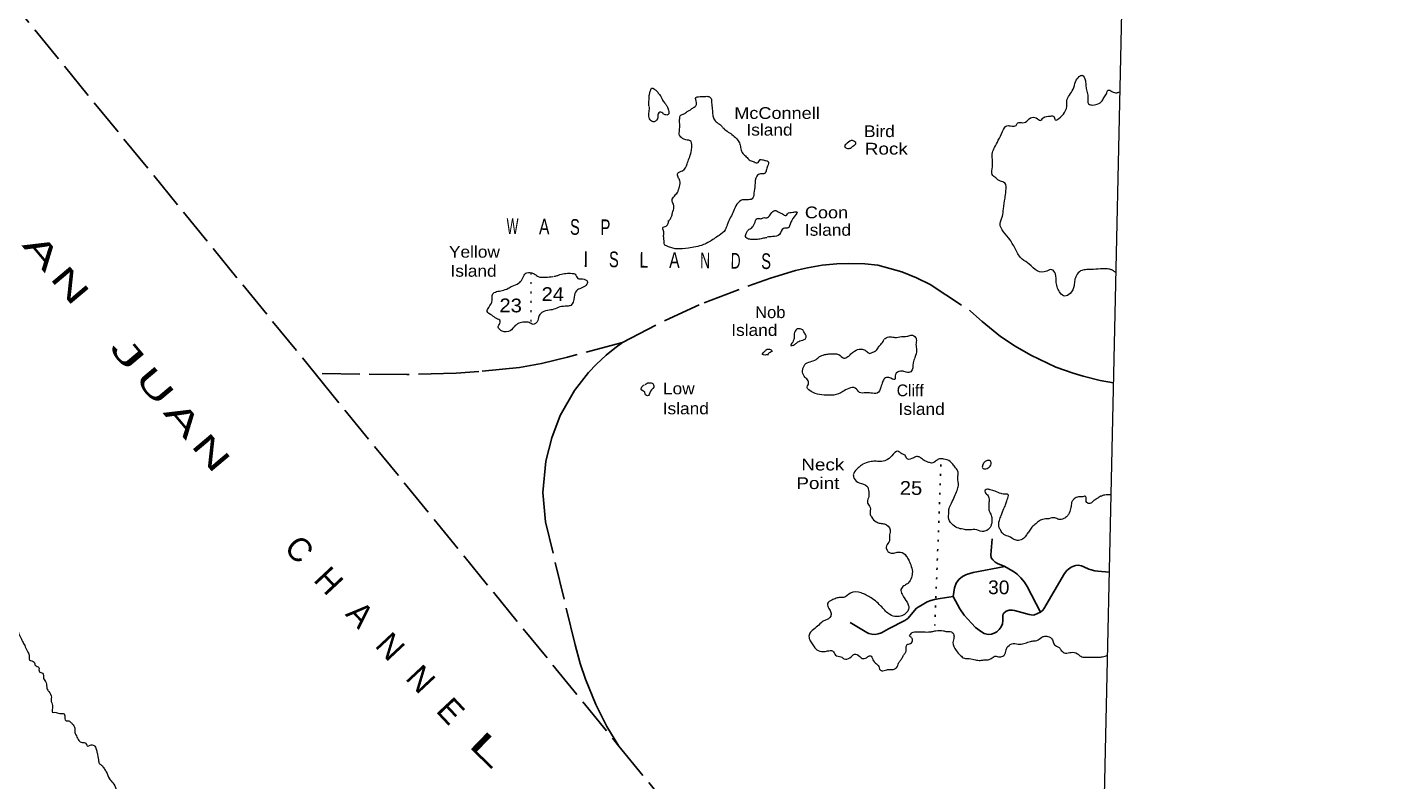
# Model space of a CAD drawing. Header units: feet. Extents: x -611393 to -485084, y 372822 to 560047.
# Drawn here: x -502263 to -485084, y 400829 to 410448 of the extents above; entities that cross this region are included whole.
import ezdxf

# ---------------------------------------------------------------- set-up
doc = ezdxf.new("R2010")
doc.units = ezdxf.units.FT
doc.header["$LTSCALE"] = 80
doc.linetypes.add('DOTTED', pattern=[1.5, 0.3, -1.2])
doc.linetypes.add('LONG_DASHED', pattern=[7.5, 6, -1.5])
for name, color, linetype, lineweight in [('29', 7, 'Continuous', 25), ('33', 7, 'LONG_DASHED', 25), ('39', 7, 'Continuous', 13), ('4', 7, 'Continuous', 13), ('6', 7, 'DOTTED', 25), ('7', 7, 'DOTTED', 13)]:
    doc.layers.add(name, color=color, linetype=linetype, lineweight=lineweight)
doc.layers.add('41', color=7, linetype='Continuous')
doc.layers.add('42', color=7, linetype='Continuous')

msp = doc.modelspace()

# ---------------------------------------------------------------- linework, layer by layer
at = {"layer": '29'}
for points in [[(-489953.41, 403917.99), (-489971.63, 403714.99), (-489964.58, 403677.37), (-489945.78, 403649.16), (-489917.58, 403623.3), (-489887.03, 403604.49), (-489793.05, 403565.7)], [(-490449.85, 403184.79), (-490434.58, 403295.31), (-490413.43, 403351.74), (-490378.18, 403401.11), (-490333.53, 403438.73), (-490281.83, 403464.6), (-490197.24, 403488.11), (-489793.05, 403565.7)], [(-489793.05, 403565.7), (-489689.64, 403508.09), (-489655.57, 403485.75), (-489634.42, 403466.94), (-489588.59, 403421.09), (-489540.42, 403364.67), (-489506.35, 403312.94), (-489337.17, 402984.96)], [(-489337.17, 402984.96), (-489307.79, 403008.46), (-489293.68, 403026.09), (-489032.84, 403477.52), (-489003.47, 403513.96), (-488981.14, 403533.95), (-488944.72, 403558.63), (-488903.6, 403576.27), (-488887.15, 403579.79), (-488855.42, 403580.97), (-488814.3, 403573.92), (-488783.75, 403562.16), (-488722.65, 403533.95), (-488689.75, 403522.19), (-488645.1, 403510.44), (-488607.5, 403505.73), (-488461.69, 403494.11)], [(-491763.2, 402853.51), (-491554.3, 402723.97), (-491526.11, 402712.21), (-491487.33, 402701.64), (-491446.21, 402700.45), (-491406.25, 402707.52), (-491366.31, 402721.61), (-491274.67, 402770.99), (-491065.53, 402879.14), (-491031.44, 402903.84), (-491004.43, 402930.87), (-490945.68, 403006.1), (-490917.47, 403033.15), (-490896.33, 403048.43), (-490846.99, 403078.99), (-490784.71, 403114.26), (-490736.54, 403133.07), (-490687.19, 403146), (-490616.7, 403158.93), (-490449.85, 403184.79)], [(-490449.85, 403184.79), (-490366.43, 403024.93), (-490310.03, 402947.34), (-490218.39, 402843.89), (-490164.34, 402789.81), (-490091.49, 402731.03), (-490053.89, 402712.22), (-490006.89, 402700.47), (-489962.25, 402702.82), (-489927, 402714.57), (-489896.45, 402733.38), (-489863.55, 402761.6), (-489837.7, 402796.86), (-489821.25, 402836.83), (-489817.72, 402875.62), (-489818.9, 402942.64), (-489814.19, 402960.27), (-489804.8, 402970.85), (-489774.25, 402996.71), (-489739, 403008.47), (-489696.71, 403010.82), (-489668.5, 403006.11), (-489576.86, 402980.25), (-489484.03, 402954.39), (-489429.98, 402947.33), (-489412.37, 402949.69), (-489337.17, 402984.96)]]:
    msp.add_lwpolyline(points, dxfattribs=at)
at = {"layer": '33'}
msp.add_line((-494713.08, 401274.09), (-489867.5, 395330.18), dxfattribs=at)
for points in [[(-508228.53, 417853.04), (-498587.65, 406026.89), (-494713.08, 401274.09)], [(-494667.72, 406423.53), (-494125.15, 406702.41), (-493627.57, 406930.61), (-493067.79, 407143.25), (-492780.2, 407241.79), (-492461.14, 407342.7), (-492308.53, 407376.63), (-492121.88, 407410.35), (-491934.05, 407425.9), (-491782.39, 407431.08), (-491577.7, 407425.9), (-491413.84, 407411.58), (-491105.99, 407324.76), (-490920.74, 407246.96), (-490745.77, 407161.39), (-490228.86, 406824.06), (-490079.77, 406689.41), (-489849.09, 406500.11), (-489659.94, 406377.58), (-489462.95, 406261.54), (-489141.6, 406108.54), (-488920.66, 406032.03), (-488794.97, 405993.13), (-488574.69, 405939.97), (-488408.53, 405909.05)], [(-494667.72, 406423.53), (-495369.16, 406236.59), (-495699.37, 406156.06), (-495980.05, 406104.45), (-496500.13, 406054.89), (-496789.07, 406030.12), (-497416.47, 406013.6), (-498587.65, 406026.89)], [(-494713.08, 401274.09), (-494866.33, 401523.81), (-495008.86, 401803.87), (-495138.44, 402128.02), (-495208.41, 402330.29), (-495273.57, 402567.48), (-495649.74, 404133.98), (-495682.66, 404511.16), (-495643.79, 404907.91), (-495568.64, 405206.13), (-495464.96, 405493.98), (-495278.39, 405810.34), (-495102.16, 406038.54), (-495001.09, 406146.15), (-494876.69, 406262.85), (-494765.26, 406351.01), (-494667.72, 406423.53)]]:
    msp.add_lwpolyline(points, dxfattribs=at)
at = {"layer": '39'}
for points in [[(-488377.67, 407314.47), (-488405.8, 407335.71), (-488437.83, 407351.96), (-488496.45, 407363.58), (-488573.24, 407362.29), (-488690.52, 407353.3), (-488763.27, 407351.97), (-488826.05, 407336.39), (-488879.12, 407276.24), (-488901.86, 407217.82), (-488908.53, 407149.14), (-488959.93, 407048.53), (-489026.91, 407014.8), (-489085.15, 407055.79), (-489118.96, 407116.77), (-489136.5, 407189.73), (-489147.66, 407299.01), (-489191.65, 407352), (-489256.47, 407334.42), (-489379.72, 407335.6), (-489479.97, 407423.49), (-489570.34, 407487.03), (-489652.17, 407603.06), (-489727.79, 407735.2), (-489807.73, 407835.04), (-489853.27, 407940.61), (-489822.13, 408035.34), (-489811.22, 408126.22), (-489789.81, 408263.51), (-489778.88, 408356.41), (-489792.14, 408457.63), (-489848.5, 408482.43), (-489908.77, 408521.42), (-489952.85, 408564.3), (-489949.94, 408665.37), (-489948.33, 408847.32), (-489923.53, 408909.77), (-489876.24, 409002.32), (-489820.69, 409115.02), (-489765.5, 409187.28), (-489700.88, 409182.62), (-489648.25, 409192.23), (-489627.76, 409224.39), (-489561.07, 409225.77), (-489528.67, 409233.55), (-489465.55, 409287.54), (-489390.8, 409286.83), (-489340.55, 409256.03), (-489303.9, 409288.03), (-489208.72, 409311.38), (-489168.35, 409306.95), (-489148.54, 409262.28), (-489101.89, 409282.06), (-489044.83, 409336.11), (-489001.55, 409432.75), (-489000.9, 409505.53), (-488922.82, 409652.38), (-488889.64, 409749.12), (-488842.58, 409815.39), (-488808.09, 409831.24), (-488764.25, 409762.08), (-488758.79, 409693.28), (-488747.22, 409630.49), (-488733.7, 409559.6), (-488724.4, 409468.52), (-488669.99, 409451.83), (-488595.05, 409471.33), (-488558.47, 409495.25), (-488529.76, 409543.5), (-488496.97, 409595.76), (-488478.37, 409642.08), (-488425.98, 409625.41), (-488365.51, 409608.66), (-488326.86, 409622.22)], [(-494329.98, 409434.96), (-494331.54, 409487.54), (-494329.25, 409517.85), (-494328.94, 409552.22), (-494322.51, 409594.62), (-494312.03, 409636.98), (-494291.54, 409669.13), (-494271.41, 409660.86), (-494233.27, 409632.19), (-494205.3, 409595.53), (-494173.35, 409552.76), (-494157.51, 409516.22), (-494121.57, 409467.35), (-494099.63, 409434.79), (-494081.87, 409386.09), (-494084.39, 409329.51), (-494124.82, 409327.87), (-494154.96, 409346.35), (-494177.06, 409360.72), (-494205.44, 409350.88), (-494218.04, 409296.41), (-494263.01, 409238.2), (-494289.24, 409242.49), (-494327.19, 409293.4), (-494328.58, 409364.18), (-494322.07, 409430.66)], [(-494076.15, 407972.73), (-494043.32, 408029.03), (-494030.77, 408077.44), (-494011.95, 408150.05), (-494019.71, 408186.52), (-494035.44, 408235.19), (-494006.67, 408289.51), (-493967.86, 408337.67), (-493940.93, 408412.22), (-493936.23, 408486.99), (-493958.06, 408531.68), (-493963.68, 408582.28), (-493900.76, 408614.03), (-493843.42, 408700.42), (-493818.53, 408772.97), (-493791.55, 408853.59), (-493784.83, 408928.34), (-493804.43, 408997.27), (-493842.76, 409003.7), (-493901.16, 409026.5), (-493939.21, 409065.28), (-493940.63, 409134.03), (-493938.07, 409194.67), (-493939.47, 409265.45), (-493922.79, 409323.92), (-493886.29, 409337.73), (-493841.58, 409367.63), (-493809.09, 409385.52), (-493790.78, 409399.5), (-493754.18, 409425.43), (-493733.83, 409441.42), (-493725.37, 409483.79), (-493730.86, 409548.55), (-493700.47, 409558.37), (-493619.61, 409561.64), (-493565.08, 409559.1), (-493539.01, 409536.61), (-493531.41, 409481.95), (-493524.04, 409401), (-493516.62, 409326.12), (-493502.92, 409275.44), (-493460.9, 409228.54), (-493406.7, 409187.58), (-493380.72, 409154.99), (-493318.5, 409107.89), (-493258.26, 409064.86), (-493202.17, 409009.73), (-493170.34, 408952.82), (-493158.73, 408894.07), (-493135, 408835.21), (-493088.91, 408792.31), (-493050.87, 408751.51), (-493000.52, 408732.83), (-492952.19, 408714.18), (-492929.82, 408730.14), (-492913.43, 408756.27), (-492883.14, 408753.96), (-492842.82, 408743.46), (-492808.58, 408731.01), (-492817.18, 408672.45), (-492833.82, 408618.02), (-492856.4, 408577.8), (-492906.95, 408574.24), (-492953.67, 408546.37), (-492978.97, 408427.32), (-492991.98, 408326.35), (-493014.83, 408255.8), (-493077.57, 408244.27), (-493158.48, 408234.93), (-493221.74, 408164.77), (-493260.9, 408078.2), (-493332.97, 407925.22), (-493357.79, 407860.76), (-493437.23, 407788.72), (-493563.23, 407707.03), (-493636.28, 407671.33), (-493733.54, 407641.92), (-493826.62, 407626.64), (-493980.27, 407617.99), (-494038.77, 407628.66), (-494097.17, 407651.45), (-494133.36, 407672.02), (-494136.97, 407720.58), (-494142.68, 407761.07), (-494142.23, 407811.61), (-494147.85, 407862.21), (-494153.71, 407884.51), (-494113.09, 407908.39), (-494088.63, 407932.42), (-494080.5, 407981.29)], [(-491758.34, 408902.98), (-491800.81, 408899.34), (-491834.98, 408919.88), (-491802.24, 408966.07), (-491733.26, 408997.77), (-491691.13, 408962.99), (-491719.43, 408933.79), (-491758.34, 408902.98)], [(-492829.28, 407758.67), (-492885.94, 407749.1), (-492944.64, 407737.53), (-492999.19, 407738.05), (-493059.77, 407742.67), (-493097.89, 407773.36), (-493083.25, 407829.83), (-493062.78, 407859.97), (-493018.08, 407887.85), (-493001.74, 407907.91), (-492983.27, 407940.09), (-492952.39, 408004.49), (-492907.95, 408002.05), (-492889.74, 408005.92), (-492855.3, 408015.7), (-492837.13, 408013.5), (-492816.89, 408017.36), (-492776.05, 408065.49), (-492725.17, 408107.47), (-492666.79, 408082.65), (-492626.54, 408064.07), (-492584.29, 408043.45), (-492563.88, 408065.49), (-492495.01, 408085.06), (-492448.5, 408088.66), (-492522.4, 407957.94), (-492555.37, 407885.46), (-492616.07, 407875.93), (-492665.22, 407801.59), (-492756.4, 407774.15), (-492821.1, 407768.7)], [(-495545.32, 407266.93), (-495502.8, 407276.63), (-495466.33, 407288.42), (-495389.41, 407303.86), (-495308.57, 407305.11), (-495272.31, 407292.64), (-495236.4, 407239.72), (-495177.85, 407235.12), (-495115.53, 407198.14), (-495130.05, 407155.81), (-495255.98, 407082.2), (-495284.98, 407001.6), (-495328.34, 406896.88), (-495372.88, 406887.19), (-495467.95, 406875.97), (-495544.99, 406846.37), (-495623.93, 406830.95), (-495713.21, 406789.34), (-495739.9, 406741.07), (-495766.78, 406672.58), (-495807.35, 406654.77), (-495859.68, 406677.51), (-495902.06, 406683.98), (-495970.84, 406674.52), (-496035.82, 406638.75), (-496099.04, 406572.63), (-496204.16, 406567.56), (-496234.27, 406590.09), (-496254.16, 406626.67), (-496231.57, 406666.9), (-496227.28, 406695.16), (-496275.47, 406729.99), (-496335.73, 406771), (-496391.89, 406818.04), (-496373.25, 406870.43), (-496327.98, 406963.01), (-496323.24, 407041.82), (-496274.48, 407071.68), (-496203.64, 407085.16), (-496124.57, 407114.74), (-496073.81, 407142.56), (-495992.67, 407178.18), (-495978.42, 407190.18), (-495939.53, 407246.42), (-495902.63, 407306.73), (-495825.81, 407310.04), (-495783.54, 407291.44), (-495741.35, 407264.75), (-495650.5, 407255.8), (-495555.18, 407265)], [(-492497.51, 406427.13), (-492483.08, 406459.34), (-492478.75, 406491.65), (-492480.56, 406515.93), (-492476.22, 406550.26), (-492465.95, 406568.36), (-492447.57, 406590.42), (-492401.03, 406598.07), (-492362.84, 406575.46), (-492346.94, 406544.98), (-492327.06, 406508.4), (-492333.4, 406476.11), (-492369.99, 406452.2), (-492406.44, 406442.43), (-492451.13, 406416.57), (-492485.71, 406390.62), (-492520.09, 406386.9), (-492497.51, 406427.13)], [(-491325.17, 406468.53), (-491288.6, 406490.42), (-491250.16, 406496.12), (-491195.68, 406487.52), (-491110.71, 406498.84), (-491039.96, 406502.21), (-490991.34, 406515.9), (-490951, 406507.43), (-490921.07, 406464.68), (-490925.72, 406395.98), (-490918.22, 406329.19), (-490939.28, 406232.34), (-490960.11, 406161.77), (-490991.4, 406050.86), (-491017.77, 406038.98), (-491080.28, 406053.73), (-491122.68, 406058.18), (-491187.73, 406014.32), (-491196.36, 405951.72), (-491270.92, 405974.67), (-491325.58, 405963.06), (-491352.24, 405918.83), (-491373.03, 405852.31), (-491420.17, 405777.95), (-491500.98, 405778.72), (-491567.64, 405781.37), (-491644.39, 405786.15), (-491700.48, 405841.27), (-491783.35, 405838.02), (-491858.48, 405796.27), (-491972.02, 405752.87), (-492069.02, 405751.78), (-492182.08, 405762.96), (-492290.69, 405820.61), (-492314.63, 405855.21), (-492300.24, 405883.38), (-492301.8, 405935.96), (-492339.81, 405978.79), (-492371.55, 406045.81), (-492367.1, 406092.27), (-492328.16, 406154.58), (-492253.13, 406184.19), (-492184.13, 406217.91), (-492143.44, 406249.87), (-492074.54, 406271.46), (-492021.94, 406279.04), (-491971.41, 406280.58), (-491910.89, 406269.9), (-491846.64, 406222.78), (-491793.93, 406242.5), (-491755.24, 406276.5), (-491708.45, 406312.45), (-491627.38, 406339.99), (-491599.14, 406333.65), (-491552.89, 406308.95), (-491512.69, 406284.3), (-491474.16, 406300.11), (-491433.55, 406321.97), (-491417.21, 406342.03), (-491384.49, 406386.2), (-491345.67, 406434.35), (-491331.26, 406466.32)], [(-492820.19, 406268.45), (-492850.55, 406262.67), (-492882.81, 406271.07), (-492848.07, 406315.22), (-492821.61, 406337.2), (-492795.32, 406338.98), (-492759.17, 406314.37), (-492797.77, 406290.47), (-492820.3, 406256.32)], [(-494377.45, 405884.96), (-494355.05, 405904.97), (-494332.81, 405906.78), (-494280.34, 405898.19), (-494266.45, 405869.75), (-494311.51, 405801.44), (-494350.43, 405741.15), (-494374.55, 405755.53), (-494384.35, 405790), (-494428.48, 405826.81), (-494426.28, 405847.01), (-494387.56, 405885.06)], [(-491448.02, 404910.82), (-491512.76, 404901.33), (-491601.95, 404869.83), (-491640.59, 404841.89), (-491681.3, 404807.9), (-491724.39, 404733.5), (-491714.68, 404688.93), (-491648.5, 404631.68), (-491551.86, 404592.35), (-491526.25, 404517.29), (-491532.99, 404440.53), (-491543.67, 404375.93), (-491509.82, 404318.99), (-491510.53, 404238.12), (-491492.7, 404197.52), (-491432.62, 404136.29), (-491382.27, 404117.61), (-491325.77, 404108.98), (-491253.67, 404035.51), (-491262.34, 403968.87), (-491265.02, 403894.08), (-491301.98, 403827.71), (-491294.38, 403773.05), (-491240.15, 403736.14), (-491179.45, 403745.67), (-491122.84, 403749.18), (-491048.51, 403699.94), (-491018.66, 403647.09), (-490992.91, 403588.21), (-490971.46, 403501.06), (-490975.83, 403462.69), (-490998.72, 403388.1), (-491035.46, 403345.99), (-491080.16, 403318.11), (-491116.92, 403273.97), (-491103.33, 403211.17), (-491067.48, 403152.19), (-491019.76, 403064.79), (-491020.15, 403020.32), (-491044.77, 402978.09), (-491105.76, 402936.21), (-491174.54, 402926.76), (-491257.17, 402951.81), (-491361.38, 403049.85), (-491497.75, 403166.4), (-491626.53, 403228.28), (-491759.9, 403227.53), (-491849.3, 403171.77), (-491891.73, 403172.17), (-491944.37, 403160.54), (-491999.14, 403136.8), (-492052.06, 403092.82), (-492036.45, 403029.99), (-492010.63, 402979.2), (-492013.08, 402930.7), (-492078.18, 402880.77), (-492120.79, 402860.96), (-492179.88, 402804.91), (-492249.08, 402748.95), (-492283.82, 402704.8), (-492286.35, 402646.19), (-492256.53, 402591.32), (-492224.63, 402542.49), (-492174.55, 402493.48), (-492083.71, 402482.51), (-492018.95, 402494.02), (-491988.68, 402489.69), (-491952.77, 402436.78), (-491882.25, 402413.87), (-491844.08, 402389.24), (-491767.17, 402402.66), (-491710.21, 402446.6), (-491675.88, 402444.25), (-491609.65, 402393.08), (-491557.03, 402402.68), (-491506.28, 402428.48), (-491474.44, 402373.59), (-491440.45, 402332.83), (-491400.41, 402289.99), (-491388.57, 402257.52), (-491362.5, 402235.04), (-491297.72, 402248.57), (-491253.25, 402250.17), (-491204.71, 402255.77), (-491174.24, 402273.68), (-491147.44, 402334.08), (-491124.91, 402368.24), (-491098.32, 402404.38), (-491077.76, 402444.62), (-491053.21, 402478.76), (-491050.84, 402519.18), (-491042.36, 402563.58), (-491009.89, 402579.44), (-490983.52, 402591.32), (-490969.13, 402619.49), (-490980.93, 402656), (-491009, 402680.53)], [(-488565.18, 404465.08), (-488578.66, 404456.88), (-488613.22, 404432.94), (-488670.13, 404395.07), (-488706.73, 404369.13), (-488747.02, 404383.67), (-488756.59, 404444.42), (-488762.5, 404460.65), (-488796.91, 404454.91), (-488839.34, 404455.31), (-488894.05, 404437.64), (-488920.49, 404417.67), (-488941.02, 404381.47), (-488949.67, 404316.85), (-488960.06, 404284.6), (-488970.48, 404248.31), (-488995.05, 404212.15), (-489041.84, 404176.2), (-489104.57, 404166.69), (-489154.9, 404187.38), (-489231.79, 404175.99), (-489310.67, 404166.63), (-489363.46, 404138.82), (-489383.8, 404122.84), (-489436.73, 404078.86), (-489475.56, 404028.69), (-489508.3, 403982.49), (-489516.49, 403970.44), (-489553.27, 403924.29), (-489620.18, 403898.64), (-489674.62, 403911.29), (-489734.93, 403946.24), (-489803.4, 403973.17), (-489825.46, 403991.58), (-489849.33, 404034.27), (-489867.18, 404072.85), (-489862.42, 404153.68), (-489837.63, 404216.13), (-489804.5, 404306.8), (-489777.71, 404365.18), (-489763.09, 404419.63), (-489748.39, 404482.17), (-489786.73, 404488.6), (-489841.23, 404495.18), (-489915.72, 404526.22), (-489978.21, 404542.99), (-490014.49, 404553.45), (-490042.9, 404539.56), (-490043.15, 404511.26), (-490005.14, 404468.44), (-489993.53, 404409.69), (-489996.03, 404355.12), (-489994.6, 404288.39), (-489972.86, 404233.59), (-489957.21, 404174.81), (-489959.73, 404118.22), (-489972.19, 404079.92), (-490021.16, 404025.79), (-490081.88, 404014.24), (-490174.63, 404037.37), (-490261.56, 404032.13), (-490324.13, 404040.81), (-490398.73, 404059.72), (-490466.99, 404108.89), (-490512.75, 404190.21), (-490506.19, 404246.76), (-490503.65, 404305.37), (-490472.74, 404373.82), (-490433.58, 404460.39), (-490400.58, 404536.9), (-490383.86, 404599.42), (-490393.11, 404696.56), (-490388.43, 404769.31), (-490420.27, 404824.2), (-490456.23, 404871.05), (-490490.28, 404905.74), (-490568.81, 404936.82), (-490627.4, 404937.38), (-490663.95, 404917.51), (-490710.69, 404887.62), (-490740.99, 404887.91), (-490783.3, 404902.47), (-490819.53, 404918.99), (-490867.71, 404953.82), (-490905.98, 404968.34), (-490954.61, 404952.62), (-491037.58, 404939.26), (-491065.45, 404986.03), (-491105.7, 405004.61), (-491155.95, 405035.42), (-491233.22, 404979.54), (-491306.48, 404921.6), (-491383.42, 404904.14), (-491448.02, 404910.82)], [(-490070.28, 404871.41), (-490033.56, 404911.5), (-489977, 404908.94), (-489965.18, 404874.46), (-490004.02, 404824.28), (-490036.47, 404810.44), (-490076.76, 404824.97), (-490070.28, 404871.41)], [(-488565.18, 404465.08), (-488545.51, 404473.22), (-488515.86, 404481.5), (-488486.2, 404484.95), (-488460.68, 404486.33), (-488439.97, 404483.91)], [(-502444.49, 402837.95), (-502394.44, 402784.91), (-502378.55, 402754.43), (-502368.78, 402715.92), (-502337.06, 402646.87), (-502319.21, 402608.28), (-502291.36, 402559.49), (-502259.65, 402488.42), (-502233.87, 402433.59), (-502230.34, 402374.92), (-502198.12, 402362.48), (-502169.98, 402346.04), (-502156.19, 402305.47), (-502111.99, 402276.74), (-502104.39, 402222.08), (-502064.12, 402205.52), (-502050.57, 402138.67), (-502018.72, 402083.77), (-502007.24, 402010.88), (-501983.35, 401970.21), (-501949.63, 401899.12), (-501953.99, 401862.77), (-501936.41, 401793.86), (-501938.88, 401743.33), (-501939.18, 401708.96), (-501904.85, 401706.62), (-501876.62, 401700.28), (-501844.38, 401689.87), (-501810.01, 401691.56), (-501789.86, 401685.3), (-501778.24, 401628.58), (-501764.36, 401598.12), (-501727.99, 401597.77), (-501709.93, 401583.45), (-501683.86, 401560.96), (-501652.05, 401502.02), (-501652.53, 401447.43), (-501632.69, 401406.81), (-501600.89, 401345.85), (-501558.66, 401323.2), (-501512.3, 401310.63), (-501486.35, 401273.99), (-501457.96, 401285.85), (-501407.46, 401283.35), (-501379.6, 401234.56), (-501367.89, 401187.94), (-501350.49, 401098.81), (-501338.78, 401052.2), (-501310.67, 401031.71), (-501278.7, 400990.97), (-501250.8, 400946.22), (-501209.14, 400858.88), (-501169.18, 400807.95), (-501125.48, 400722.62), (-501105.97, 400643.58), (-501066, 400592.65), (-501009.59, 400573.92), (-500931.31, 400514.54), (-500872.7, 400516), (-500840.26, 400527.82), (-500782.15, 400472.68), (-500752.5, 400397.59), (-500732.94, 400324.61), (-500705.26, 400255.6), (-500665.45, 400186.48), (-500619.77, 400097.08), (-500577.73, 400052.2), (-500527.45, 400025.44), (-500487.61, 399960.35), (-500478.13, 399889.5), (-500484.57, 399847.1), (-500458.86, 399784.18), (-500437.11, 399729.38), (-500411.33, 399674.54), (-500397.52, 399635.99), (-500399.77, 399609.73), (-500408.3, 399559.26), (-500414.58, 399535.06), (-500463.43, 399495.09), (-500474.17, 399422.4), (-500456.38, 399377.75), (-500442.47, 399351.33), (-500457.34, 399268.58), (-500451.74, 399215.96), (-500443.8, 399199.7), (-500421.63, 399193.43), (-500387.27, 399195.12), (-500377.32, 399176.83), (-500369.46, 399152.49), (-500363.89, 399095.83), (-500354.31, 399037.1), (-500338.66, 398978.32), (-500321.01, 398917.49), (-500289.2, 398858.55), (-500261.57, 398783.48), (-500225.92, 398702.27), (-500151.82, 398626.75)], [(-491009, 402680.53), (-490972.26, 402722.64), (-490915.58, 402734.23), (-490848.9, 402733.6), (-490764.06, 402730.77), (-490721.58, 402736.43), (-490673, 402746.08), (-490575.99, 402747.17), (-490535.67, 402736.68), (-490473.07, 402732.04), (-490452.99, 402717.7), (-490441.35, 402662.99), (-490454.06, 402596.39), (-490412.53, 402494.9), (-490358.53, 402431.71), (-490308.32, 402396.86), (-490245.72, 402392.22), (-490167.06, 402375.29), (-490106.5, 402368.65), (-490059.98, 402374.27), (-490003.39, 402375.76), (-489964.84, 402393.59), (-489918.11, 402421.45), (-489857.57, 402412.79), (-489806.9, 402430.5), (-489782.33, 402466.66), (-489775.93, 402505.01), (-489753.35, 402545.24), (-489686.34, 402583.02), (-489601.55, 402574.12), (-489534.75, 402587.64), (-489463.82, 402611.23), (-489421.33, 402616.89), (-489384.93, 402620.58), (-489321.9, 402664.46), (-489283.4, 402676.23), (-489228.91, 402669.65), (-489192.75, 402645.04), (-489178.84, 402618.62), (-489161.1, 402567.9), (-489100.79, 402532.96), (-489072.82, 402496.3), (-489020.59, 402461.43), (-488945.75, 402470.82), (-488867.09, 402453.9), (-488824.95, 402421.15), (-488764.44, 402408.44), (-488722.75, 402409.53)], [(-488722.75, 402409.53), (-488668.1, 402410.19), (-488637.18, 402409.64), (-488593.57, 402408.54), (-488547.75, 402415.16), (-488514.63, 402422.89), (-488485.13, 402434.52)]]:
    msp.add_spline(points, degree=3, dxfattribs=at)
at = {"layer": '4'}
msp.add_lwpolyline([(-606327.43, 559945.21), (-576018.15, 559132.04), (-545707.77, 558360.55), (-515396.36, 557630.76), (-485083.98, 556942.67), (-489136.84, 372822.34), (-519702.48, 373516.18), (-550267.14, 374252.07), (-580830.76, 375029.99), (-611393.28, 375849.97)], close=True, dxfattribs=at)
at = {"layer": '6'}
msp.add_line((-490607.82, 404866.42), (-490684.53, 402812.91), dxfattribs=at)
at = {"layer": '7'}
msp.add_line((-495836.3, 407313.55), (-495836.3, 406667.3), dxfattribs=at)

# ---------------------------------------------------------------- texts
at = {"layer": '41'}
for s, rotation, width, p in [('A', 310.103, 1.75, (-502333.36, 407661.4)), ('N', 310.103, 1.65, (-501978.82, 407240.41)), ('J', 310.103, 2.05, (-501225.61, 406346.04)), ('U', 310.103, 1.65, (-500898.45, 405957.57)), ('A', 310.103, 1.75, (-500534.78, 405525.74)), ('N', 310.103, 1.65, (-500180.24, 405104.76)), ('L', 315.944, 2.05, (-496649.99, 401282.49))]:
    msp.add_text(s, height=300, rotation=rotation, dxfattribs=dict(at, width=width)).set_placement(p)
for s, p in [('C', (-498997.51, 403789.65)), ('H', (-498621.35, 403387.86)), ('A', (-498212.89, 402951.59)), ('N', (-497836.73, 402549.8)), ('N', (-497447.65, 402134.22)), ('E', (-497058.58, 401718.63))]:
    msp.add_text(s, height=300, rotation=313.113, dxfattribs=at).set_placement(p)
at = {"layer": '42'}
for s, width, p in [('McConnell', 1.15, (-493242.42, 409274.85)), ('Island', 1.1, (-493087.59, 409061.95)), ('Bird', 1.1, (-491587.62, 409042.6)), ('Rock', 1.2, (-491577.94, 408820.02)), ('Coon', 1.15, (-492342.45, 408007.13)), ('Island', 1.1, (-492342.45, 407784.55)), ('Yellow', 1.1, (-496881.06, 407505.09)), ('Island', 1.1, (-496861.7, 407261.98)), ('Nob', 1.05, (-492976.29, 406734.58)), ('Island', 1.1, (-493281.14, 406507.16)), ('Low', 1.1, (-494152.09, 405762.01)), ('Island', 1.1, (-494154.93, 405507.57)), ('Island', 1.1, (-491147.72, 405500.19)), ('Neck', 1.2, (-492387.63, 404790.92)), ('Point', 1.2, (-492450.99, 404554.07))]:
    msp.add_text(s, height=150, dxfattribs=dict(at, width=width)).set_placement(p)
for s, width, p in [('W', 0.6, (-496147.6, 407807.23)), ('A', 0.75, (-495733.46, 407802.32)), ('S', 0.7, (-495338.2, 407797.64)), ('P', 0.7, (-494949.25, 407793.03)), ('I', 0.9, (-495170.79, 407388.14)), ('S', 0.7, (-494841.69, 407384.25)), ('L', 0.75, (-494452.73, 407379.64)), ('A', 0.75, (-494073.23, 407375.14)), ('N', 0.65, (-493677.98, 407370.46)), ('D', 0.65, (-493289.03, 407365.86)), ('S', 0.7, (-492900.07, 407361.25))]:
    msp.add_text(s, height=200, rotation=359.321, dxfattribs=dict(at, width=width)).set_placement(p)
msp.add_text('Cliff', height=150, dxfattribs=at).set_placement((-491171.5, 405737.82))
at = {"layer": '7'}
for s, width, p in [('23', 1.1, (-496237.97, 406809.8)), ('24', 1.1, (-495700.78, 406953.63)), ('25', 1.1, (-491132.55, 404481.19)), ('30', 1.05, (-490007.56, 403214.2))]:
    msp.add_text(s, height=175, rotation=359.454, dxfattribs=dict(at, width=width)).set_placement(p)

doc.saveas('drawing.dxf')
